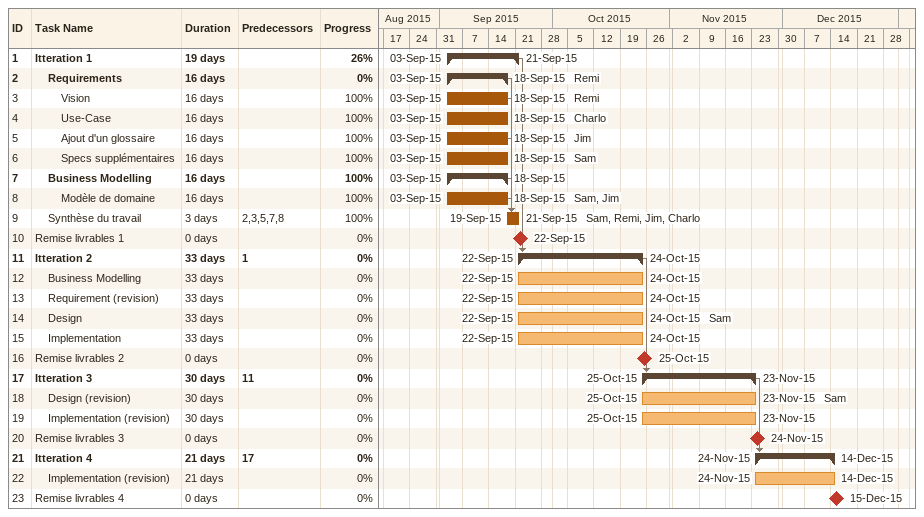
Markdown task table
| ID | Level | Task | Duration | Start | Finish | Predecessors | Resources | % complete |
|---|---|---|---|---|---|---|---|---|
| 1 | 1 | **Itteration 1** | 19d | 2015-09-03 | 2015-09-21 |  |  | 26 |
| 2 | 2 | **Requirements** | 16d | 2015-09-03 | 2015-09-18 |  | Remi | 0 |
| 3 | 3 | Vision | 16d | 2015-09-03 | 2015-09-18 |  | Remi | 100 |
| 4 | 3 | Use-Case | 16d | 2015-09-03 | 2015-09-18 |  | Charlo | 100 |
| 5 | 3 | Ajout d'un glossaire | 16d | 2015-09-03 | 2015-09-18 |  | Jim | 100 |
| 6 | 3 | Specs supplémentaires | 16d | 2015-09-03 | 2015-09-18 |  | Sam | 100 |
| 7 | 2 | **Business Modelling** | 16d | 2015-09-03 | 2015-09-18 |  |  | 100 |
| 8 | 3 | Modèle de domaine | 16d | 2015-09-03 | 2015-09-18 |  | Sam, Jim | 100 |
| 9 | 2 | Synthèse du travail | 3d | 2015-09-19 | 2015-09-21 | 2, 3, 5, 7, 8 | Sam, Remi, Jim, Charlo | 100 |
| 10 | 1 | Remise livrables 1 | 0d | 2015-09-22 | 2015-09-22 |  |  | 0 |
| 11 | 1 | **Itteration 2** | 33d | 2015-09-22 | 2015-10-24 | 1 |  | 0 |
| 12 | 2 | Business Modelling | 33d | 2015-09-22 | 2015-10-24 |  |  | 0 |
| 13 | 2 | Requirement (revision) | 33d | 2015-09-22 | 2015-10-24 |  |  | 0 |
| 14 | 2 | Design | 33d | 2015-09-22 | 2015-10-24 |  | Sam | 0 |
| 15 | 2 | Implementation | 33d | 2015-09-22 | 2015-10-24 |  |  | 0 |
| 16 | 1 | Remise livrables 2 | 0d | 2015-10-25 | 2015-10-25 |  |  | 0 |
| 17 | 1 | **Itteration 3** | 30d | 2015-10-25 | 2015-11-23 | 11 |  | 0 |
| 18 | 2 | Design (revision) | 30d | 2015-10-25 | 2015-11-23 |  | Sam | 0 |
| 19 | 2 | Implementation (revision) | 30d | 2015-10-25 | 2015-11-23 |  |  | 0 |
| 20 | 1 | Remise livrables 3 | 0d | 2015-11-24 | 2015-11-24 |  |  | 0 |
| 21 | 1 | **Itteration 4** | 21d | 2015-11-24 | 2015-12-14 | 17 |  | 0 |
| 22 | 2 | Implementation (revision) | 21d | 2015-11-24 | 2015-12-14 |  |  | 0 |
| 23 | 1 | Remise livrables 4 | 0d | 2015-12-15 | 2015-12-15 |  |  | 0 |
